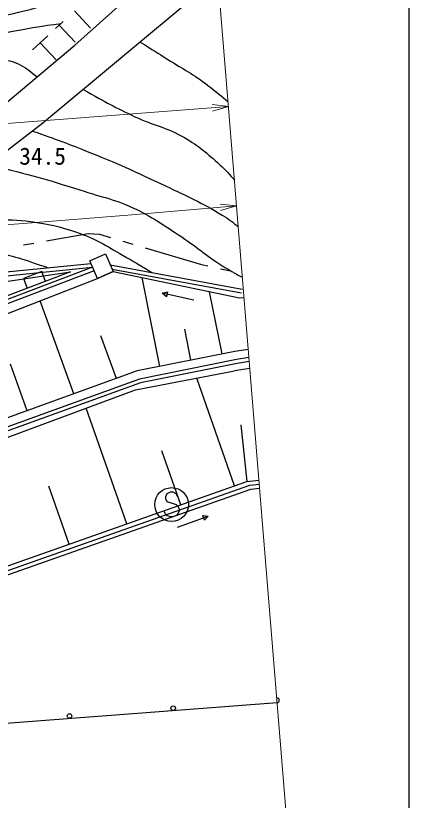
# Model space of a CAD drawing. Units: millimetres, scale not verified. Extents: x 40000 to 680000, y 20000 to 380000.
# Drawn here: x 548716 to 579000, y 288796 to 349100 of the extents above; entities that cross this region are included whole.
import ezdxf
from ezdxf.enums import TextEntityAlignment as Align

# ---------------------------------------------------------------- set-up
doc = ezdxf.new("R2010")
doc.units = ezdxf.units.MM
doc.header["$LTSCALE"] = 1000
for name, color, linetype, lineweight in [('M-BGD', 7, 'Continuous', 25), ('M-BGD-HTXT', 7, 'Continuous', 13), ('M-BMK-ROW', 30, 'Continuous', 25), ('M-STR-HTXT', 7, 'Continuous', 13), ('M-STR-STRC', 7, 'Continuous', 25), ('M-TTL-BAND', 7, 'Continuous', 25)]:
    doc.layers.add(name, color=color, linetype=linetype, lineweight=lineweight)
doc.styles.add('ＭＳ ゴシック', font='')
doc.styles.get('ＭＳ ゴシック').set_extended_font_data('MS Gothic')

msp = doc.modelspace()

# ---------------------------------------------------------------- linework, layer by layer
at = {"layer": 'M-BGD'}
for p, q in [((553246, 349463), (554469, 348142)), ((551779, 348105), (552366, 348648)), ((552072, 348376), (553295, 347055)), ((550017, 346474), (551192, 347561)), ((550604, 347018), (551827, 345697)), ((555991, 329961), (566137, 328085)), ((550718, 329428), (549315, 328896)), ((551001, 328679), (550718, 329428)), ((556136, 329629), (566083, 327790)), ((549315, 328896), (549599, 328148)), ((559807, 322142), (558436, 328972)), ((559990, 327766), (560397, 327869)), ((562432, 327231), (559990, 327766)), ((560316, 327503), (559990, 327766)), ((560397, 327869), (560316, 327503)), ((564593, 323103), (563632, 327888)), ((553185, 320027), (550597, 327184)), ((565927, 327409), (566283, 327442)), ((556461, 321211), (555276, 324487)), ((562200, 322622), (561720, 325015)), ((566609, 323454), (565573, 323300)), ((549607, 318733), (548313, 322311)), ((566729, 321984), (565539, 321792)), ((565559, 312961), (562644, 321241)), ((557279, 310046), (554147, 318941)), ((566534, 313296), (566057, 317662)), ((561419, 311503), (559961, 315643)), ((566502, 313293), (567430, 313394)), ((552831, 308480), (551265, 312928)), ((561171, 309793), (563525, 310635)), ((563109, 310685), (563525, 310635)), ((563235, 310332), (563109, 310685)), ((563525, 310635), (563235, 310332)), ((568826, 296287), (534643, 293684))]:
    msp.add_line(p, q, dxfattribs=at)
for points in [[(564266, 352156), (562763, 350801), (550813, 340845), (546035, 337184), (537173, 332633), (531724, 330311), (527761, 329151), (522764, 328569), (512385, 329695), (507781, 330871), (497809, 334254)], [(499100, 336781), (505814, 334372), (512073, 332234), (518976, 330907), (524932, 330667), (530744, 332412), (535985, 334261), (543264, 338447), (553274, 346840), (558726, 351732)], [(515029, 322429), (524116, 325823), (531111, 327415), (547454, 329361), (554509, 330048)], [(489062, 300529), (496431, 307844), (499323, 308832), (530578, 319387), (555011, 328903), (556222, 329434), (565927, 327409)], [(554749, 329500), (531027, 320508), (512864, 313889), (496591, 308303), (493508, 306734)], [(554629, 329775), (530923, 320789), (512772, 314175), (512767, 314173), (496474, 308580), (493848, 307244)], [(552936, 329413), (530832, 321034), (512693, 314424), (497409, 310197)], [(497409, 310197), (508185, 319129), (524449, 325169), (552936, 329413)], [(515133, 322148), (524202, 325535), (531162, 327119), (547484, 329063), (554629, 329775)], [(565573, 323300), (558068, 321793), (518195, 307373), (505024, 303244), (489062, 300529)], [(566661, 322818), (565701, 322663), (558243, 321165), (518402, 306757), (505176, 302610), (489171, 299889)], [(566685, 322518), (565760, 322368), (558324, 320875), (518498, 306473), (505247, 302318), (489221, 299593)], [(467823, 289864), (489171, 298745), (505741, 301686), (518627, 305772), (557933, 320345), (565539, 321792)], [(467823, 289864), (492384, 291147), (507291, 292919), (515317, 295275), (566502, 313293)], [(492760, 290815), (507402, 292629), (515585, 295010), (566728, 313013), (567454, 313093)], [(492797, 290517), (507463, 292335), (515677, 294725), (566795, 312719), (567479, 312794)]]:
    msp.add_lwpolyline(points, dxfattribs=at)
msp.add_lwpolyline([(554415, 330262), (555626, 330793), (556222, 329434), (555011, 328903)], close=True, dxfattribs=at)
for centre in [(560834, 295879), (552857, 295271)]:
    msp.add_circle(centre, 175, dxfattribs=at)
msp.add_arc((568812, 296474), 188, 274.3541, 94.3541, dxfattribs=at)
for points, knots in [([(533050, 347854), (535274, 347504), (536542, 347250), (538791, 347343), (540337, 347407), (541190, 347630), (542712, 347912), (544214, 348191), (545027, 348479), (546513, 348830), (547803, 349133), (548539, 349244), (549819, 349583), (552119, 350191), (552897, 350556), (555562, 351606)], [0, 0, 0, 0, 1, 1, 1, 2, 2, 2, 3, 3, 3, 4, 4, 4, 5, 5, 5, 5]), ([(520942, 348881), (521281, 348761), (521471, 348693), (521813, 348580), (523660, 347974), (524699, 347651), (526549, 347055), (527474, 346757), (527985, 346569), (528917, 346292), (530072, 345948), (530694, 345608), (531891, 345469), (533639, 345266), (534636, 345582), (536390, 345732), (538106, 345878), (539072, 345937), (540773, 346207), (542332, 346454), (543186, 346697), (544727, 347034), (546320, 347384), (547196, 347659), (548799, 347960), (550126, 348210), (550577, 348280), (552213, 348507)], [0, 0, 0, 0, 1, 1, 1, 2, 2, 2, 3, 3, 3, 4, 4, 4, 5, 5, 5, 6, 6, 6, 7, 7, 7, 8, 8, 8, 9, 9, 9, 9]), ([(517081, 347408), (517456, 347232), (517857, 347055), (518296, 346869), (519479, 346371), (520176, 346173), (521409, 345813), (523448, 345217), (524615, 344970), (526657, 344386), (527441, 344161), (527844, 343879), (528653, 343770), (529682, 343631), (530273, 343732), (531311, 343678), (532250, 343629), (532773, 343439), (533712, 343496), (534824, 343563), (535417, 343830), (536510, 344044), (537677, 344271), (538339, 344356), (539497, 344624), (540468, 344850), (540983, 345107), (541967, 345270), (543374, 345503), (544197, 345256), (545617, 345384), (546511, 345465), (547005, 345798), (547895, 345685), (548974, 345549), (549464, 345107), (550365, 344401)], [0, 0, 0, 0, 1, 1, 1, 2, 2, 2, 3, 3, 3, 4, 4, 4, 5, 5, 5, 6, 6, 6, 7, 7, 7, 8, 8, 8, 9, 9, 9, 10, 10, 10, 11, 11, 11, 12, 12, 12, 12]), ([(558289, 347074), (559323, 346431), (559586, 346265), (560413, 345740), (561626, 344971), (562370, 344630), (563501, 343746), (564088, 343287), (564593, 342871), (565057, 342470)], [0, 0, 0, 0, 1, 1, 1, 2, 2, 2, 3, 3, 3, 3]), ([(553913, 343428), (555775, 342385), (556302, 342083), (557892, 341337), (559353, 340652), (560301, 340538), (561698, 339731), (562858, 339060), (563431, 338546), (564422, 337644), (564884, 337224), (565227, 336841), (565547, 336465)], [0, 0, 0, 0, 1, 1, 1, 2, 2, 2, 3, 3, 3, 4, 4, 4, 4]), ([(550016, 340235), (551982, 339548), (552515, 339345), (554096, 338721), (556540, 337758), (557875, 337132), (560251, 336011), (561980, 335195), (562973, 334769), (564605, 333772), (565085, 333478), (565479, 333182), (565839, 332889)], [0, 0, 0, 0, 1, 1, 1, 2, 2, 2, 3, 3, 3, 4, 4, 4, 4]), ([(546676, 337675), (550038, 336792), (550965, 336576), (553662, 335703), (555381, 335147), (556410, 334986), (558034, 334196), (559455, 333504), (560164, 332950), (561490, 332091), (562820, 331229), (563452, 330574), (564811, 329758), (565331, 329447), (565733, 329208), (566157, 328994)], [0, 0, 0, 0, 1, 1, 1, 2, 2, 2, 3, 3, 3, 4, 4, 4, 5, 5, 5, 5]), ([(541411, 334810), (542851, 334191), (543377, 334018), (544691, 333697), (546658, 333216), (547856, 333581), (549860, 333290), (551268, 333086), (552055, 332902), (553405, 332454), (554886, 331962), (555618, 331431), (556980, 330671), (557852, 330184), (558147, 330014), (559183, 329371)], [0, 0, 0, 0, 1, 1, 1, 2, 2, 2, 3, 3, 3, 4, 4, 4, 5, 5, 5, 5]), ([(538143, 333131), (540658, 332279), (541407, 331971), (543575, 331530), (544846, 331272), (545583, 331263), (546853, 330997), (548597, 330631), (549201, 330403), (551236, 329729)], [0, 0, 0, 0, 1, 1, 1, 2, 2, 2, 3, 3, 3, 3])]:
    msp.add_open_spline(points, degree=3, knots=knots, dxfattribs=at)
at = {"layer": 'M-BGD-HTXT'}
msp.add_line((576060, 207645), (563189, 365354), dxfattribs=at)
at = {"layer": 'M-BMK-ROW'}
for p, q in [((551090, 331792), (554286, 332347)), ((554286, 332347), (555170, 332299)), ((555170, 332299), (556005, 332052)), ((556964, 331768), (557731, 331541)), ((549316, 331484), (550105, 331621)), ((558690, 331257), (563022, 329974)), ((563022, 329974), (563492, 329870)), ((564469, 329652), (565249, 329478))]:
    msp.add_line(p, q, dxfattribs=at)
at = {"layer": 'M-STR-HTXT'}
for p, q in [((565086, 342116), (435886, 332162)), ((565086, 342116), (563820, 342270)), ((565086, 342116), (563859, 341771)), ((565709, 334474), (564443, 334618)), ((565709, 334474), (564485, 334120))]:
    msp.add_line(p, q, dxfattribs=at)
msp.add_arc((337102, 3036949), 2712126, 269.15907, 274.83525, dxfattribs=at)
at = {"layer": 'M-STR-STRC'}
for p, q in [((560592, 312471), (560356, 312352)), ((560828, 312471), (560592, 312471)), ((561065, 312352), (560828, 312471)), ((560356, 312352), (560237, 312116)), ((560237, 312116), (560237, 311998)), ((560237, 311998), (560356, 311761)), ((561183, 312116), (561065, 312352)), ((560356, 311761), (561065, 311525)), ((561065, 311525), (561183, 311407)), ((561183, 311407), (561301, 311171)), ((560237, 310816), (560119, 311052)), ((560356, 310698), (560237, 310816)), ((560592, 310580), (560356, 310698)), ((560828, 310580), (560592, 310580)), ((561065, 310698), (560828, 310580)), ((561183, 310816), (561065, 310698)), ((561301, 311052), (561183, 310816)), ((561301, 311171), (561301, 311052))]:
    msp.add_line(p, q, dxfattribs=at)
msp.add_circle((560710, 311525), 1300, dxfattribs=at)
at = {"layer": 'M-TTL-BAND'}
msp.add_line((579000, 20000), (579000, 370000), dxfattribs=at)

# ---------------------------------------------------------------- texts
at = {"layer": 'M-BGD', "style": 'ＭＳ ゴシック'}
msp.add_text('34.5', height=1320, dxfattribs=at).set_placement((548991, 337251), align=Align.BOTTOM_LEFT)

doc.saveas('drawing.dxf')
